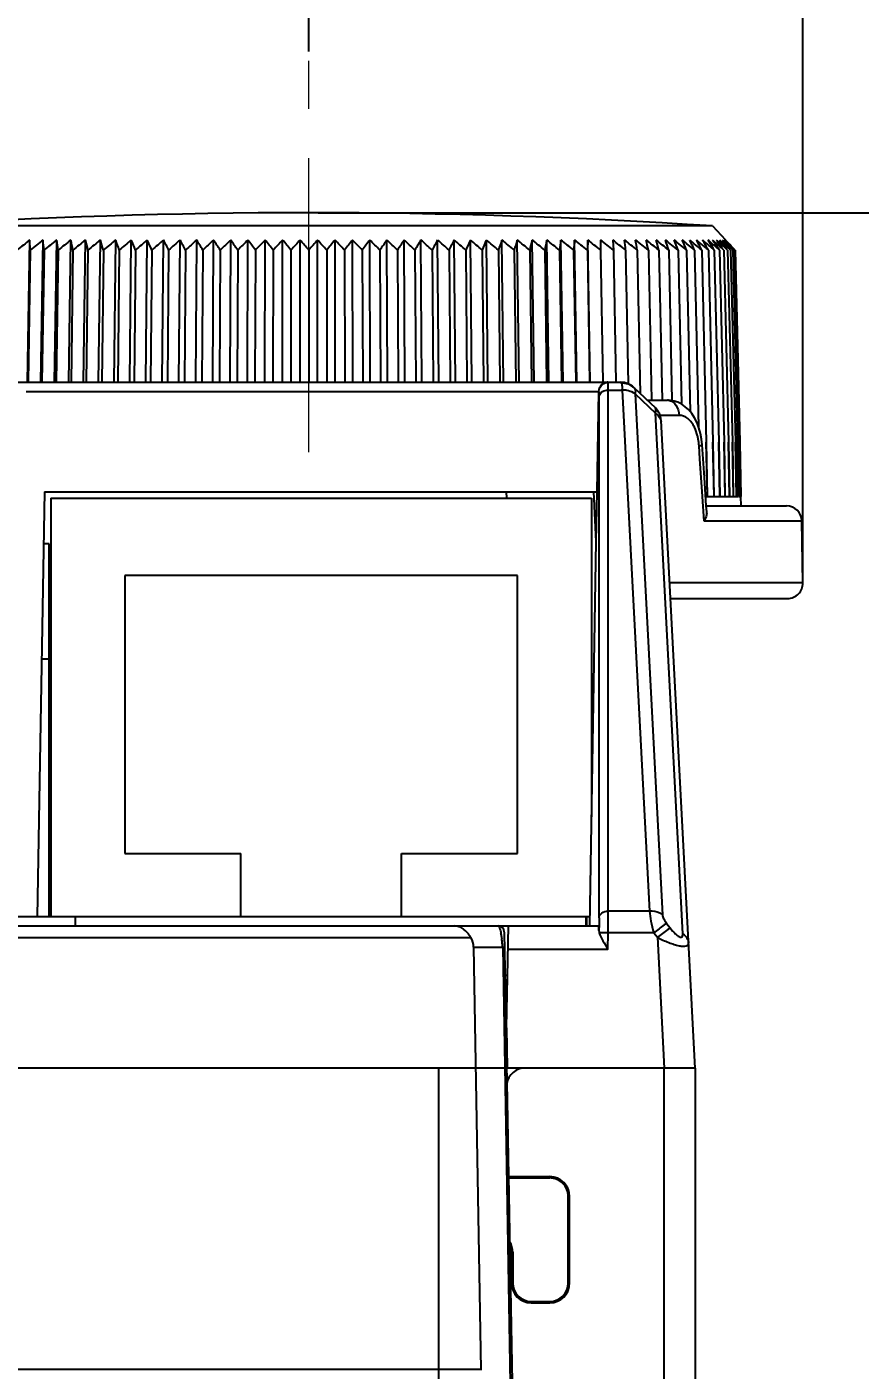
# Model space of a CAD drawing. Header units: millimetres. Extents: x 509 to 2357, y -197 to 647.
# Drawn here: x 2261.22 to 2288.19, y 470.18 to 513.67 of the extents above; entities that cross this region are included whole.
import ezdxf

# ---------------------------------------------------------------- set-up
doc = ezdxf.new("R2010")
doc.units = ezdxf.units.MM
doc.header["$PDMODE"] = 3
doc.header["$PDSIZE"] = 0.7
doc.linetypes.add('CENTER', pattern=[17.8, 10.75, -2.35, 2.35, -2.35])
doc.linetypes.add('CENTER2', pattern=[28.575, 19.05, -3.175, 3.175, -3.175])
doc.layers.get('0').update_dxf_attribs({"linetype": 'CONTINUOUS'})
doc.layers.get('Defpoints').update_dxf_attribs({"linetype": 'CONTINUOUS'})
doc.layers.add('3', color=112, linetype='CENTER', lineweight=15)
doc.layers.add('Dim', color=1, linetype='CONTINUOUS')
doc.layers.add('SU', color=7, linetype='CONTINUOUS')
doc.styles.add('OMI-1', font='arial.ttf', dxfattribs={"oblique": 1, "height": 3})
doc.dimstyles.new('1', dxfattribs={"dimtxt": 5, "dimasz": 2.5, "dimexe": 0.8, "dimexo": 0.3, "dimgap": 0.5, "dimtad": 1, "dimtoh": 1, "dimdec": 1, "dimzin": 0, "dimdsep": 46, "dimtxsty": 'OMI-1', "dimcen": 0, "dimclrd": 256, "dimclre": 256, "dimclrt": 256, "dimadec": 0, "dimazin": 0, "dimtfac": 0.8, "dimtdec": 1, "dimtix": 1, "dimtmove": 0, "dimatfit": 3, "dimfxl": 1, "dimtolj": 1, "dimtzin": 0, "dimarcsym": 0})

# ---------------------------------------------------------------- blocks, each defined once
blk = doc.blocks.new('*D4145')
at = {"layer": 'Defpoints', "color": 0}
for p in [(2270.347, 507.65), (2304.136, 351.61), (2319.469, 351.61)]:
    blk.add_point(p, dxfattribs=at)
at = {"layer": 'Dim', "lineweight": -2}
for p, q in [((2270.647, 507.65), (2320.269, 507.65)), ((2319.469, 505.15), (2319.469, 354.11)), ((2304.436, 351.61), (2320.269, 351.61))]:
    blk.add_line(p, q, dxfattribs=at)
at = {"layer": 'Dim'}
for points in [[(2319.885, 505.15), (2319.052, 505.15), (2319.469, 507.65)], [(2319.052, 354.11), (2319.885, 354.11), (2319.469, 351.61)]]:
    blk.add_solid(points, dxfattribs=at)
at = {"layer": 'Dim', "insert": (2317.437, 429.63), "char_height": 3, "attachment_point": 5, "rotation": 90, "style": 'OMI-1'}
blk.add_mtext('\\A1;156.0', dxfattribs=at)
blk = doc.blocks.new('*D4155')
at = {"layer": 'Defpoints', "color": 0}
for p in [(2270.347, 522.776), (2252.847, 519.633), (2270.347, 512.571)]:
    blk.add_point(p, dxfattribs=at)
at = {"layer": 'Dim', "lineweight": -2}
for p, q in [((2252.847, 519.933), (2252.847, 523.576)), ((2270.347, 512.871), (2270.347, 523.576)), ((2255.347, 522.776), (2267.847, 522.776))]:
    blk.add_line(p, q, dxfattribs=at)
at = {"layer": 'Dim'}
for points in [[(2255.347, 523.192), (2255.347, 522.359), (2252.847, 522.776)], [(2267.847, 522.359), (2267.847, 523.192), (2270.347, 522.776)]]:
    blk.add_solid(points, dxfattribs=at)
at = {"layer": 'Dim', "insert": (2261.597, 524.807), "char_height": 3, "attachment_point": 5, "style": 'OMI-1'}
blk.add_mtext('\\A1;17.5', dxfattribs=at)
blk = doc.blocks.new('*D4156')
at = {"layer": 'Defpoints', "color": 0}
for p in [(2252.847, 528.918), (2252.847, 528.401), (2286.338, 495.668)]:
    blk.add_point(p, dxfattribs=at)
at = {"layer": 'Dim', "lineweight": -2}
for p, q in [((2252.847, 528.701), (2252.847, 529.718)), ((2286.338, 495.968), (2286.338, 529.718)), ((2283.838, 528.918), (2255.347, 528.918))]:
    blk.add_line(p, q, dxfattribs=at)
at = {"layer": 'Dim'}
for points in [[(2255.347, 529.334), (2255.347, 528.501), (2252.847, 528.918)], [(2283.838, 528.501), (2283.838, 529.334), (2286.338, 528.918)]]:
    blk.add_solid(points, dxfattribs=at)
at = {"layer": 'Dim', "insert": (2269.593, 530.95), "char_height": 3, "attachment_point": 5, "style": 'OMI-1'}
blk.add_mtext('\\A1;33.5', dxfattribs=at)

msp = doc.modelspace()

# ---------------------------------------------------------------- linework, layer by layer
at = {"color": 7, "linetype": 'Continuous'}
for p, q in [((2283.413, 507.223), (2257.282, 507.223)), ((2283.413, 507.223), (2283.835, 506.772)), ((2261.242, 502.16), (2261.318, 506.766)), ((2261.332, 506.441), (2261.318, 506.766)), ((2261.673, 502.16), (2261.746, 506.766)), ((2262.12, 502.16), (2262.189, 506.766)), ((2262.581, 502.16), (2262.646, 506.766)), ((2263.056, 502.16), (2263.117, 506.766)), ((2263.543, 502.16), (2263.6, 506.766)), ((2264.043, 502.16), (2264.096, 506.766)), ((2264.553, 502.16), (2264.602, 506.766)), ((2265.074, 502.16), (2265.118, 506.766)), ((2265.604, 502.16), (2265.644, 506.766)), ((2266.142, 502.16), (2266.178, 506.766)), ((2266.688, 502.16), (2266.719, 506.766)), ((2267.24, 502.16), (2267.266, 506.766)), ((2267.797, 502.16), (2267.819, 506.766)), ((2268.359, 502.16), (2268.376, 506.766)), ((2268.925, 502.16), (2268.937, 506.766)), ((2269.493, 502.16), (2269.5, 506.766)), ((2270.062, 502.16), (2270.065, 506.766)), ((2270.632, 502.16), (2270.63, 506.766)), ((2271.202, 502.16), (2271.195, 506.766)), ((2271.77, 502.16), (2271.758, 506.766)), ((2272.335, 502.16), (2272.318, 506.766)), ((2272.897, 502.16), (2272.876, 506.766)), ((2273.455, 502.16), (2273.429, 506.766)), ((2274.007, 502.16), (2273.976, 506.766)), ((2274.552, 502.16), (2274.517, 506.766)), ((2275.091, 502.16), (2275.051, 506.766)), ((2275.621, 502.16), (2275.576, 506.766)), ((2276.141, 502.16), (2276.093, 506.766)), ((2276.652, 502.16), (2276.599, 506.766)), ((2277.151, 502.16), (2277.094, 506.766)), ((2277.639, 502.16), (2277.578, 506.766)), ((2278.114, 502.16), (2278.048, 506.766)), ((2278.575, 502.16), (2278.506, 506.766)), ((2279.021, 502.16), (2278.948, 506.766)), ((2279.376, 506.766), (2279.363, 506.441)), ((2279.453, 502.16), (2279.376, 506.766)), ((2279.788, 506.766), (2279.792, 506.441)), ((2280.184, 506.766), (2280.205, 506.441)), ((2283.265, 506.766), (2283.31, 506.695)), ((2283.417, 506.766), (2283.465, 506.695)), ((2283.546, 506.766), (2283.598, 506.695)), ((2283.652, 506.766), (2283.707, 506.695)), ((2283.735, 506.766), (2283.792, 506.695)), ((2283.794, 506.766), (2283.824, 506.73)), ((2283.829, 506.73), (2283.794, 506.766)), ((2283.829, 506.766), (2283.861, 506.73)), ((2283.863, 506.73), (2283.829, 506.766)), ((2261.332, 506.441), (2261.261, 502.16)), ((2261.777, 506.441), (2261.71, 502.16)), ((2262.237, 506.441), (2262.174, 502.16)), ((2262.712, 506.441), (2262.652, 502.16)), ((2263.2, 506.441), (2263.144, 502.16)), ((2263.7, 506.441), (2263.648, 502.16)), ((2264.212, 506.441), (2264.164, 502.16)), ((2264.735, 506.441), (2264.691, 502.16)), ((2265.268, 506.441), (2265.228, 502.16)), ((2265.81, 506.441), (2265.774, 502.16)), ((2266.359, 506.441), (2266.328, 502.16)), ((2266.916, 506.441), (2266.889, 502.16)), ((2267.479, 506.441), (2267.456, 502.16)), ((2268.046, 506.441), (2268.028, 502.16)), ((2268.618, 506.441), (2268.604, 502.16)), ((2269.193, 506.441), (2269.184, 502.16)), ((2269.77, 506.441), (2269.765, 502.16)), ((2270.347, 506.441), (2270.347, 502.16)), ((2270.925, 506.441), (2270.93, 502.16)), ((2271.502, 506.441), (2271.511, 502.16)), ((2272.077, 506.441), (2272.09, 502.16)), ((2272.648, 506.441), (2272.666, 502.16)), ((2273.216, 506.441), (2273.239, 502.16)), ((2273.779, 506.441), (2273.806, 502.16)), ((2274.335, 506.441), (2274.367, 502.16)), ((2274.885, 506.441), (2274.921, 502.16)), ((2275.426, 506.441), (2275.466, 502.16)), ((2275.959, 506.441), (2276.003, 502.16)), ((2276.482, 506.441), (2276.53, 502.16)), ((2276.994, 506.441), (2277.047, 502.16)), ((2277.495, 506.441), (2277.551, 502.16)), ((2277.983, 506.441), (2278.043, 502.16)), ((2278.457, 506.441), (2278.521, 502.16)), ((2278.917, 506.441), (2278.985, 502.16)), ((2279.363, 506.441), (2279.434, 502.16)), ((2279.792, 506.441), (2279.867, 502.16)), ((2280.205, 506.441), (2280.283, 502.16)), ((2280.601, 506.441), (2280.682, 502.112)), ((2280.978, 506.441), (2281.069, 501.798)), ((2281.337, 506.441), (2281.436, 501.582)), ((2281.677, 506.441), (2281.778, 501.582)), ((2281.997, 506.441), (2282.101, 501.567)), ((2282.296, 506.441), (2282.406, 501.457)), ((2282.575, 506.441), (2282.692, 501.209)), ((2282.832, 506.441), (2282.963, 500.714)), ((2283.067, 506.441), (2283.212, 500.22)), ((2283.279, 506.441), (2283.427, 500.22)), ((2283.469, 506.441), (2283.36, 506.536)), ((2283.469, 506.441), (2283.36, 506.536)), ((2283.469, 506.441), (2283.62, 500.22)), ((2283.636, 506.441), (2283.542, 506.524)), ((2283.636, 506.441), (2283.789, 500.22)), ((2283.78, 506.441), (2283.701, 506.513)), ((2283.728, 506.515), (2283.731, 506.51)), ((2283.78, 506.441), (2283.934, 500.22)), ((2283.9, 506.441), (2283.821, 506.515)), ((2283.845, 506.515), (2283.872, 506.478)), ((2283.9, 506.441), (2284.055, 500.22)), ((2283.997, 506.441), (2283.919, 506.515)), ((2284.069, 506.441), (2283.983, 506.526)), ((2283.997, 506.441), (2284.153, 500.22)), ((2284.117, 506.441), (2284.045, 506.515)), ((2284.069, 506.441), (2284.226, 500.22)), ((2284.142, 506.441), (2284.071, 506.515)), ((2284.117, 506.441), (2284.275, 500.22)), ((2284.142, 506.441), (2284.3, 500.22)), ((2225.779, 502.16), (2280.029, 502.16)), ((2280.036, 502.16), (2280.449, 502.16)), ((2280.04, 485.038), (2280.04, 501.909)), ((2280.04, 501.909), (2280.493, 501.909)), ((2280.449, 502.16), (2280.463, 502.128)), ((2280.493, 501.909), (2281.377, 485.038)), ((2280.862, 501.995), (2281.562, 501.331)), ((2261.203, 501.865), (2279.736, 501.865)), ((2279.678, 498.61), (2279.734, 501.865)), ((2279.74, 484.818), (2279.74, 501.69)), ((2280.909, 501.786), (2281.793, 484.921)), ((2280.909, 501.786), (2281.569, 501.16)), ((2281.298, 501.582), (2281.953, 501.582)), ((2282.452, 484.305), (2281.569, 501.16)), ((2282.33, 501.09), (2281.717, 501.09)), ((2282.847, 479.96), (2281.748, 500.927)), ((2283.149, 499.076), (2283.078, 500.132)), ((2283.246, 498.46), (2283.212, 500.22)), ((2283.212, 500.22), (2283.235, 498.46)), ((2283.461, 498.46), (2283.427, 500.22)), ((2283.427, 500.22), (2283.452, 498.46)), ((2283.653, 498.46), (2283.62, 500.22)), ((2283.62, 500.22), (2283.645, 498.46)), ((2283.822, 498.46), (2283.789, 500.22)), ((2283.789, 500.22), (2283.815, 498.46)), ((2283.967, 498.46), (2283.934, 500.22)), ((2283.934, 500.22), (2283.961, 498.46)), ((2284.088, 498.46), (2284.055, 500.22)), ((2284.055, 500.22), (2284.083, 498.46)), ((2284.185, 498.46), (2284.153, 500.22)), ((2284.153, 500.22), (2284.181, 498.46)), ((2284.258, 498.46), (2284.226, 500.22)), ((2284.226, 500.22), (2284.255, 498.46)), ((2284.307, 498.46), (2284.275, 500.22)), ((2284.275, 500.22), (2284.305, 498.46)), ((2284.3, 500.22), (2284.331, 498.46)), ((2284.3, 500.22), (2284.33, 498.46)), ((2283.005, 499.687), (2282.976, 500.107)), ((2283.09, 498.459), (2283.005, 499.687)), ((2283.211, 498.16), (2283.149, 499.076)), ((2261.797, 498.61), (2261.557, 484.86)), ((2261.797, 498.61), (2279.679, 498.61)), ((2261.997, 498.41), (2261.997, 484.86)), ((2261.997, 498.41), (2279.497, 498.41)), ((2276.752, 498.41), (2276.749, 498.61)), ((2279.497, 498.41), (2279.497, 488.094)), ((2279.651, 497.011), (2279.567, 498.61)), ((2279.651, 497.011), (2279.679, 498.61)), ((2283.144, 497.668), (2283.09, 498.459)), ((2283.191, 498.46), (2283.235, 498.46)), ((2283.246, 498.46), (2283.452, 498.46)), ((2283.461, 498.46), (2283.645, 498.46)), ((2283.653, 498.46), (2283.815, 498.46)), ((2283.822, 498.46), (2283.961, 498.46)), ((2283.967, 498.46), (2284.083, 498.46)), ((2284.088, 498.46), (2284.181, 498.46)), ((2284.185, 498.46), (2284.255, 498.46)), ((2284.276, 498.46), (2284.305, 498.46)), ((2284.307, 498.46), (2284.33, 498.46)), ((2284.339, 498.16), (2284.333, 498.46)), ((2283.224, 497.963), (2283.211, 498.16)), ((2283.211, 498.16), (2285.805, 498.16)), ((2286.303, 497.668), (2283.144, 497.668)), ((2286.338, 495.668), (2286.303, 497.668)), ((2261.947, 496.929), (2261.768, 496.929)), ((2261.947, 484.86), (2261.947, 496.929)), ((2279.437, 484.56), (2279.651, 497.011)), ((2264.397, 495.91), (2264.397, 486.91)), ((2277.097, 495.91), (2264.397, 495.91)), ((2277.097, 486.91), (2277.097, 495.91)), ((2261.947, 495.533), (2261.997, 495.533)), ((2286.338, 495.668), (2282.024, 495.668)), ((2282.051, 495.16), (2285.838, 495.16)), ((2261.947, 494.06), (2261.997, 494.06)), ((2261.703, 493.21), (2261.947, 493.21)), ((2261.947, 492.96), (2261.997, 492.96)), ((2261.947, 491.36), (2261.997, 491.36)), ((2261.997, 488.66), (2261.947, 488.66)), ((2264.397, 486.91), (2268.147, 486.91)), ((2268.147, 484.86), (2268.147, 486.91)), ((2273.347, 484.86), (2273.347, 486.91)), ((2273.347, 486.91), (2277.097, 486.91)), ((2281.377, 485.038), (2280.04, 485.038)), ((2225.962, 484.56), (2279.732, 484.56)), ((2254.098, 484.86), (2279.442, 484.86)), ((2262.793, 484.56), (2262.793, 484.86)), ((2276.747, 481.26), (2276.805, 484.56)), ((2279.328, 484.56), (2279.328, 484.86)), ((2279.347, 484.56), (2279.347, 484.86)), ((2281.928, 484.642), (2282.043, 484.493)), ((2230.103, 484.184), (2275.591, 484.184)), ((2276.67, 484.363), (2277.412, 441.86)), ((2279.738, 484.461), (2279.737, 484.409)), ((2280.027, 483.801), (2280.035, 484.34)), ((2281.512, 484.34), (2280.035, 484.34)), ((2281.512, 484.34), (2281.627, 484.191)), ((2281.627, 484.191), (2281.849, 479.96)), ((2275.679, 483.868), (2275.918, 470.194)), ((2275.679, 483.868), (2276.621, 483.868)), ((2276.621, 483.868), (2276.868, 469.747)), ((2280.027, 483.801), (2276.792, 483.801)), ((2276.777, 482.96), (2276.695, 482.96)), ((2276.772, 482.675), (2276.7, 482.675)), ((2276.747, 481.26), (2276.77, 479.96)), ((2282.847, 479.96), (2276.77, 479.96)), ((2281.847, 409.06), (2281.847, 479.96)), ((2282.847, 479.96), (2282.847, 407.31)), ((2278.147, 476.441), (2276.809, 476.441)), ((2278.147, 476.398), (2276.809, 476.398)), ((2278.147, 476.441), (2278.147, 476.398)), ((2278.745, 473), (2278.746, 475.8)), ((2278.789, 475.8), (2278.746, 475.8)), ((2278.789, 473), (2278.789, 475.8)), ((2276.905, 474), (2276.905, 473)), ((2276.949, 474), (2276.905, 474)), ((2276.949, 474), (2276.949, 473)), ((2276.905, 473), (2276.949, 473)), ((2278.789, 473), (2278.745, 473)), ((2277.547, 472.358), (2277.547, 472.402)), ((2277.547, 472.402), (2278.147, 472.402)), ((2277.547, 472.358), (2278.147, 472.358)), ((2278.147, 472.358), (2278.147, 472.402)), ((2275.918, 470.194), (2229.777, 470.194))]:
    msp.add_line(p, q, dxfattribs=at)
msp.add_lwpolyline([(2283.078, 500.132), (2283.058, 500.324), (2283.023, 500.506), (2282.974, 500.685), (2282.911, 500.853), (2282.834, 501.007), (2282.743, 501.148), (2282.641, 501.27), (2282.532, 501.371), (2282.416, 501.452), (2282.294, 501.513), (2282.171, 501.554), (2282.049, 501.576), (2281.953, 501.582)], dxfattribs=at)
for centre, radius, start, end in [((2270.347, 307.65), 200, 86.25439, 93.74561), ((2294.573, 463.679), 54.427, 127.6612, 128.2164), ((2294.95, 463.912), 54.212, 127.7697, 128.3257), ((2116.673, 492.743), 145.749, 5.39281, 5.52085), ((2295.33, 464.237), 53.917, 127.9276, 128.4847), ((2162.514, 491.733), 100.802, 8.39014, 8.57648), ((2295.711, 464.65), 53.545, 128.1358, 128.6942), ((2185.757, 491.026), 78.483, 11.32772, 11.56924), ((2296.095, 465.151), 53.098, 128.3952, 128.9551), ((2199.709, 490.391), 65.488, 14.18732, 14.48011), ((2296.482, 465.734), 52.581, 128.7072, 129.2688), ((2208.949, 489.751), 57.238, 16.9534, 17.293), ((2296.872, 466.397), 51.999, 129.0733, 129.6368), ((2215.478, 489.075), 51.737, 19.6132, 19.9949), ((2297.266, 467.134), 51.358, 129.4953, 130.0607), ((2220.306, 488.349), 47.972, 22.1572, 22.576), ((2297.668, 467.941), 50.664, 129.9753, 130.5427), ((2224.003, 487.567), 45.377, 24.5787, 25.0297), ((2298.077, 468.812), 49.924, 130.5155, 131.085), ((2226.91, 486.729), 43.61, 26.8735, 27.3521), ((2298.497, 469.741), 49.147, 131.1188, 131.6904), ((2229.247, 485.836), 42.45, 29.04, 29.5418), ((2298.932, 470.722), 48.341, 131.7881, 132.3616), ((2231.16, 484.891), 41.748, 31.0782, 31.5993), ((2299.384, 471.748), 47.516, 132.5267, 133.102), ((2232.753, 483.899), 41.401, 32.9902, 33.5268), ((2299.858, 472.812), 46.684, 133.3382, 133.915), ((2234.097, 482.865), 41.333, 34.7787, 35.3278), ((2300.36, 473.907), 45.855, 134.2267, 134.8045), ((2235.248, 481.796), 41.485, 36.4478, 37.0066), ((2300.896, 475.025), 45.043, 135.1963, 135.7747), ((2236.244, 480.697), 41.813, 38.002, 38.5681), ((2301.475, 476.158), 44.263, 136.2516, 136.8299), ((2237.118, 479.577), 42.282, 39.4463, 40.0176), ((2302.106, 477.3), 43.53, 137.3976, 137.9748), ((2237.893, 478.442), 42.863, 40.7856, 41.3605), ((2302.801, 478.442), 42.863, 138.6395, 139.2144), ((2238.589, 477.3), 43.53, 42.0252, 42.6024), ((2303.576, 479.577), 42.282, 139.9824, 140.5537), ((2239.22, 476.158), 44.263, 43.1701, 43.7484), ((2304.45, 480.697), 41.813, 141.4319, 141.998), ((2239.799, 475.025), 45.043, 44.2253, 44.8037), ((2305.447, 481.796), 41.485, 142.9934, 143.5522), ((2240.335, 473.907), 45.855, 45.1955, 45.7733), ((2306.597, 482.865), 41.333, 144.6722, 145.2213), ((2240.837, 472.812), 46.684, 46.085, 46.6618), ((2307.942, 483.899), 41.401, 146.4732, 147.0098), ((2241.311, 471.748), 47.516, 46.898, 47.4733), ((2309.534, 484.891), 41.748, 148.4007, 148.9218), ((2241.763, 470.722), 48.341, 47.6384, 48.2119), ((2311.448, 485.836), 42.45, 150.4582, 150.96), ((2242.197, 469.741), 49.147, 48.3096, 48.8812), ((2313.785, 486.729), 43.61, 152.6479, 153.1265), ((2242.618, 468.812), 49.924, 48.915, 49.4845), ((2316.692, 487.567), 45.377, 154.9703, 155.4213), ((2243.027, 467.941), 50.664, 49.4573, 50.0247), ((2320.388, 488.349), 47.972, 157.424, 157.8428), ((2243.428, 467.134), 51.358, 49.9393, 50.5047), ((2325.217, 489.075), 51.737, 160.0051, 160.3868), ((2243.823, 466.397), 51.999, 50.3632, 50.9267), ((2331.745, 489.751), 57.238, 162.707, 163.0466), ((2244.213, 465.734), 52.581, 50.7312, 51.2928), ((2340.986, 490.391), 65.488, 165.51989, 165.81268), ((2244.599, 465.151), 53.098, 51.0449, 51.6048), ((2354.937, 491.026), 78.483, 168.43076, 168.67228), ((2244.983, 464.65), 53.545, 51.3058, 51.8642), ((2378.18, 491.733), 100.802, 171.42352, 171.60986), ((2245.365, 464.237), 53.917, 51.5153, 52.0724), ((2424.022, 492.743), 145.749, 174.47915, 174.60719), ((2245.744, 463.912), 54.212, 51.6743, 52.2303), ((2246.122, 463.679), 54.427, 51.7836, 52.3388), ((2246.498, 463.54), 54.56, 51.8436, 52.3982), ((2246.871, 463.494), 54.609, 51.8548, 52.409), ((2119.612, 487.335), 162.119, 6.76818, 6.88359), ((2247.241, 463.542), 54.576, 51.8171, 52.3712), ((2173.684, 488.023), 108.863, 9.74062, 9.91382), ((2247.607, 463.685), 54.46, 51.7303, 52.2845), ((2199.721, 488.131), 83.645, 12.64468, 12.87241), ((2247.968, 463.92), 54.263, 51.5941, 52.1487), ((2214.875, 487.962), 69.311, 15.46329, 15.74158), ((2248.322, 464.245), 53.986, 51.4078, 51.9629), ((2224.673, 487.614), 60.337, 18.1822, 18.50659), ((2248.667, 464.66), 53.634, 51.1705, 51.7263), ((2231.439, 487.133), 54.399, 20.7901, 21.1559), ((2249.003, 465.16), 53.209, 50.8811, 51.4378), ((2249.327, 465.741), 52.717, 50.5381, 51.0959), ((2236.321, 486.542), 50.353, 23.2788, 23.6811), ((2249.635, 466.401), 52.162, 50.14, 50.699), ((2239.951, 485.857), 47.565, 25.6428, 26.0769), ((2250.409, 467.711), 50.799, 49.8622, 50.2473), ((2242.708, 485.091), 45.658, 27.8791, 28.3404), ((2250.63, 468.444), 50.222, 49.3294, 49.734), ((2244.828, 484.254), 44.393, 29.9868, 30.4712), ((2250.825, 469.238), 49.605, 48.7344, 49.1588), ((2246.013, 483.064), 44.153, 31.9689, 32.3575), ((2250.989, 470.088), 48.957, 48.0743, 48.519), ((2247.313, 482.103), 43.724, 33.8241, 34.2249), ((2251.181, 471.058), 48.193, 47.3693, 47.8116), ((2248.739, 481.397), 43.071, 35.6741, 35.9696), ((2251.325, 472.059), 47.43, 46.5901, 47.0329), ((2249.5, 480.359), 43.17, 37.2923, 37.5935), ((2251.476, 473.151), 46.59, 45.7552, 46.1794), ((2250.076, 479.292), 43.448, 38.7974, 39.1029), ((2250.741, 478.41), 43.549, 40.2106, 40.5657), ((2251.288, 473.982), 46.167, 44.804, 45.1823), ((2251.266, 475.068), 45.443, 43.788, 44.1657), ((2248.857, 465.868), 53.209, 49.6887, 49.8638), ((2280.041, 501.517), 0.393, 90.0296, 97.536), ((2280.029, 501.868), 0.292, 89.9984, 97.6081), ((2280.449, 501.56), 0.6, 46.5, 90), ((2277.843, 501.792), 2.653, 2.5374, 3.1726), ((2280.498, 501.124), 0.786, 79.2836, 90.395), ((2281.953, 501.297), 0.284, 83.9598, 89.9943), ((2281.149, 500.895), 0.6, 3, 46.5), ((2281.415, 500.84), 0.337, 3.0154, 9.5244), ((2281.112, 499.979), 1.869, 3.9311, 10.6508), ((2282.889, 497.941), 0.335, 358.5769, 3.7551), ((2285.804, 497.66), 0.5, 1, 90), ((2285.838, 495.66), 0.5, 270, 1), ((2276.47, 484.36), 0.2, 1, 90), ((2274.051, 483.85), 2.557, 9.6072, 10.4897), ((2271.869, 483.523), 4.764, 7.0385, 7.5778), ((2270.833, 483.397), 5.808, 5.6335, 7.0248), ((2269.157, 483.226), 7.492, 4.9191, 5.6758), ((2277.347, 479.36), 0.6, 90, 170.824), ((2278.147, 475.8), 0.642, 0, 90), ((2276.347, 474), 0.558, 0, 26.1394), ((2277.547, 473), 0.642, 180, 270), ((2278.147, 473), 0.642, 270, 0)]:
    msp.add_arc(centre, radius, start, end, dxfattribs=at)
for centre, major_axis, ratio, start_param, end_param in [((2279.718, 483.76), (0.014, 0.8), 0.015398, -0.623, 0.000269), ((2273.558, 483.06), (2.05, 1.097), 0.499313, -0.250671, 0.02783), ((2278.147, 475.8), (0, 0.599), 1, -1.571101, 0), ((2276.347, 473.999), (0, 0.602), 1, -1.570492, -0.97902), ((2277.547, 473), (0, 0.598), 1, -4.712084, -3.141593), ((2278.147, 473), (0, 0.598), 1, -3.141593, -1.571101), ((2277.438, 469.07), (1.428, -1.403), 0.371584, -2.780083, -2.763883)]:
    msp.add_ellipse(centre, major_axis=major_axis, ratio=ratio, start_param=start_param, end_param=end_param, dxfattribs=at)
for points, knots in [([(2279.734, 501.865), (2279.735, 501.941), (2279.795, 502.084), (2279.929, 502.149), (2279.991, 502.157)], [0, 0, 0, 0, 0.551407, 1, 1, 1, 1]), ([(2279.74, 501.69), (2279.742, 501.743), (2279.809, 501.857), (2279.926, 501.898), (2279.989, 501.906)], [0, 0, 0, 0, 0.453891, 1, 1, 1, 1]), ([(2280.04, 501.909), (2280.04, 501.945), (2280.04, 502.007), (2280.04, 502.078), (2280.039, 502.12), (2280.039, 502.142), (2280.036, 502.151), (2280.038, 502.16), (2280.036, 502.16)], [0, 0, 0, 0, 0.426278, 0.741132, 0.85344, 0.934367, 0.983265, 1, 1, 1, 1]), ([(2280.876, 501.982), (2280.822, 502.033), (2280.69, 502.113), (2280.538, 502.133), (2280.463, 502.128)], [0, 0, 0, 0, 0.495247, 1, 1, 1, 1]), ([(2280.463, 502.128), (2280.473, 502.104), (2280.484, 502.04), (2280.489, 501.977), (2280.491, 501.939)], [0, 0, 0, 0, 0.399339, 1, 1, 1, 1]), ([(2280.909, 501.785), (2280.89, 501.799), (2280.809, 501.85), (2280.716, 501.882), (2280.645, 501.896)], [0, 0, 0, 0, 0.240195, 1, 1, 1, 1]), ([(2280.876, 501.982), (2280.885, 501.973), (2280.923, 501.914), (2280.916, 501.84), (2280.909, 501.785)], [0, 0, 0, 0, 0.186583, 1, 1, 1, 1]), ([(2279.74, 501.69), (2279.74, 501.715), (2279.74, 501.758), (2279.74, 501.808), (2279.739, 501.837), (2279.739, 501.852), (2279.737, 501.859), (2279.737, 501.865), (2279.736, 501.865)], [0, 0, 0, 0, 0.426021, 0.740696, 0.852957, 0.933881, 0.982857, 1, 1, 1, 1]), ([(2281.983, 501.58), (2282.03, 501.575), (2282.126, 501.539), (2282.281, 501.382), (2282.328, 501.207), (2282.33, 501.09)], [0, 0, 0, 0, 0.21918, 0.459634, 1, 1, 1, 1]), ([(2281.569, 501.16), (2281.574, 501.198), (2281.579, 501.251), (2281.576, 501.317), (2281.562, 501.331)], [0, 0, 0, 0, 0.663184, 1, 1, 1, 1]), ([(2281.636, 501.104), (2281.651, 501.089), (2281.703, 501.029), (2281.738, 500.953), (2281.748, 500.895)], [0, 0, 0, 0, 0.263178, 1, 1, 1, 1]), ([(2282.826, 500.703), (2282.773, 500.81), (2282.648, 500.998), (2282.429, 501.09), (2282.33, 501.09)], [0, 0, 0, 0, 0.545199, 1, 1, 1, 1]), ([(2282.948, 500.324), (2282.942, 500.358), (2282.913, 500.488), (2282.869, 500.615), (2282.826, 500.703)], [0, 0, 0, 0, 0.259629, 1, 1, 1, 1]), ([(2282.976, 500.107), (2282.991, 500.109), (2283.016, 500.113), (2283.049, 500.12), (2283.066, 500.125), (2283.078, 500.129), (2283.078, 500.132)], [0, 0, 0, 0, 0.417673, 0.728252, 0.921827, 1, 1, 1, 1]), ([(2283.224, 497.932), (2283.224, 497.911), (2283.214, 497.819), (2283.178, 497.731), (2283.144, 497.668)], [0, 0, 0, 0, 0.228268, 1, 1, 1, 1]), ([(2279.74, 484.818), (2279.742, 484.878), (2279.828, 485.006), (2279.967, 485.038), (2280.04, 485.038)], [0, 0, 0, 0, 0.450795, 1, 1, 1, 1]), ([(2280.035, 484.34), (2280.036, 484.405), (2280.039, 484.638), (2280.04, 484.87), (2280.04, 485.038)], [0, 0, 0, 0, 0.281339, 1, 1, 1, 1]), ([(2281.793, 484.921), (2281.765, 484.941), (2281.638, 485.013), (2281.488, 485.04), (2281.377, 485.038)], [0, 0, 0, 0, 0.237488, 1, 1, 1, 1]), ([(2281.377, 485.038), (2281.379, 484.93), (2281.414, 484.694), (2281.474, 484.464), (2281.512, 484.34)], [0, 0, 0, 0, 0.451497, 1, 1, 1, 1]), ([(2281.793, 484.921), (2281.795, 484.874), (2281.836, 484.774), (2281.893, 484.688), (2281.928, 484.642)], [0, 0, 0, 0, 0.453086, 1, 1, 1, 1]), ([(2275.591, 484.184), (2275.526, 484.292), (2275.382, 484.473), (2275.157, 484.56), (2275.058, 484.56)], [0, 0, 0, 0, 0.55962, 1, 1, 1, 1]), ([(2276.47, 484.56), (2276.48, 484.56), (2276.502, 484.54), (2276.536, 484.459), (2276.554, 484.378), (2276.565, 484.316)], [0, 0, 0, 0, 0.102584, 0.289483, 1, 1, 1, 1]), ([(2279.74, 484.818), (2279.74, 484.793), (2279.74, 484.674), (2279.739, 484.555), (2279.738, 484.461)], [0, 0, 0, 0, 0.212431, 1, 1, 1, 1]), ([(2281.928, 484.642), (2281.902, 484.626), (2281.761, 484.529), (2281.624, 484.426), (2281.512, 484.34)], [0, 0, 0, 0, 0.177207, 1, 1, 1, 1]), ([(2282.043, 484.493), (2282.017, 484.477), (2281.876, 484.379), (2281.739, 484.276), (2281.627, 484.191)], [0, 0, 0, 0, 0.177207, 1, 1, 1, 1]), ([(2282.043, 484.493), (2282.077, 484.449), (2282.13, 484.384), (2282.207, 484.305), (2282.265, 484.253), (2282.323, 484.213), (2282.377, 484.189), (2282.428, 484.198), (2282.442, 484.225), (2282.446, 484.238)], [0, 0, 0, 0, 0.309737, 0.462173, 0.60886, 0.742266, 0.849273, 0.925804, 1, 1, 1, 1]), ([(2276.572, 484.277), (2276.574, 484.267), (2276.581, 484.225), (2276.587, 484.184), (2276.591, 484.151)], [0, 0, 0, 0, 0.230472, 1, 1, 1, 1]), ([(2280.035, 484.34), (2279.976, 484.341), (2279.88, 484.34), (2279.784, 484.339), (2279.748, 484.334)], [0, 0, 0, 0, 0.62266, 1, 1, 1, 1]), ([(2279.748, 484.334), (2279.773, 484.244), (2279.869, 484.065), (2279.971, 483.894), (2280.027, 483.801)], [0, 0, 0, 0, 0.462372, 1, 1, 1, 1]), ([(2281.627, 484.191), (2281.747, 484.129), (2281.926, 484.046), (2282.164, 483.962), (2282.321, 483.919), (2282.453, 483.9), (2282.552, 483.904), (2282.625, 483.938), (2282.636, 483.983), (2282.635, 484.002)], [0, 0, 0, 0, 0.363166, 0.531218, 0.679725, 0.800409, 0.888379, 0.94796, 1, 1, 1, 1]), ([(2282.452, 484.305), (2282.504, 484.269), (2282.593, 484.181), (2282.632, 484.06), (2282.635, 484.002)], [0, 0, 0, 0, 0.522426, 1, 1, 1, 1]), ([(2276.681, 483.764), (2276.681, 483.774), (2276.675, 483.814), (2276.647, 483.85), (2276.621, 483.868)], [0, 0, 0, 0, 0.238432, 1, 1, 1, 1])]:
    msp.add_open_spline(points, degree=3, knots=knots, dxfattribs=at)
for points in [[(2279.736, 501.865), (2279.738, 501.95), (2279.782, 502.04), (2279.849, 502.094)], [(2279.849, 502.094), (2279.9, 502.135), (2279.97, 502.16), (2280.036, 502.16)], [(2281.569, 501.16), (2281.592, 501.143), (2281.615, 501.124), (2281.636, 501.104)], [(2279.737, 484.409), (2279.737, 484.384), (2279.741, 484.358), (2279.748, 484.334)], [(2282.446, 484.238), (2282.452, 484.259), (2282.453, 484.282), (2282.452, 484.305)]]:
    msp.add_open_spline(points, degree=3, dxfattribs=at)
at = {"layer": '3', "linetype": 'CENTER2', "ltscale": 0.5}
msp.add_line((2270.347, 499.897), (2270.347, 512.571), dxfattribs=at)
at = {"layer": 'SU', "color": 7, "linetype": 'Continuous'}
for p, q in [((2282.847, 479.96), (2222.847, 479.96)), ((2274.547, 479.96), (2274.547, 438.86))]:
    msp.add_line(p, q, dxfattribs=at)

# ---------------------------------------------------------------- dimensions: what is measured, and where the dimension line sits
at = {"layer": 'Dim'}
for base, p1, p2, picture, middle in [((2252.847, 528.918), (2286.338, 495.668), (2252.847, 528.401), '*D4156', (2269.593, 530.95)), ((2270.347, 522.776), (2252.847, 519.633), (2270.347, 512.571), '*D4155', (2261.597, 524.807))]:
    dim = msp.add_linear_dim(base=base, p1=p1, p2=p2, dimstyle='1', dxfattribs=at)
    dim.commit()
    dim.dimension.update_dxf_attribs({"geometry": picture, "text_midpoint": middle})
dim = msp.add_linear_dim(base=(2319.469, 351.61), p1=(2270.347, 507.65), p2=(2304.136, 351.61), angle=90, dimstyle='1', dxfattribs=at)
dim.commit()
dim.dimension.update_dxf_attribs({"geometry": '*D4145', "text_midpoint": (2317.437, 429.63)})

doc.saveas('drawing.dxf')
